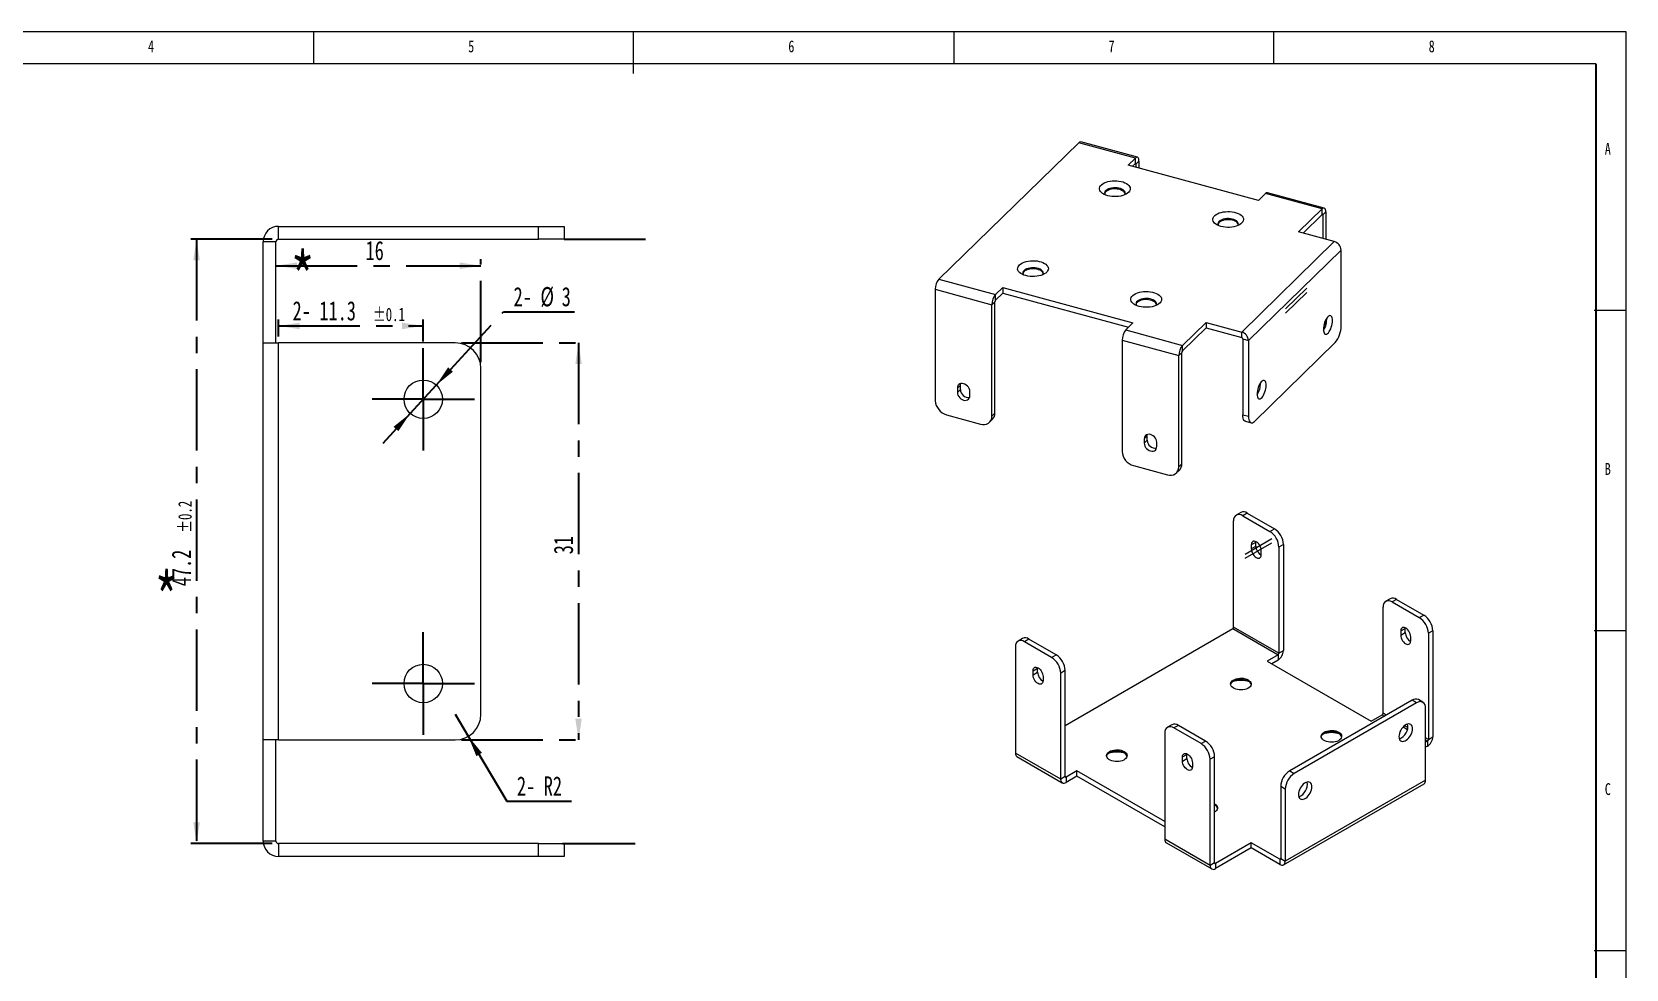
# Paper-space layout '시트2_ENG' of a CAD drawing. Header units: millimetres. Extents: x 4 to 3932, y 5 to 3928.
# Drawn here: x 166 to 415, y 145.6 to 292 of the extents above; entities that cross this region are included whole.
import ezdxf

# ---------------------------------------------------------------- set-up
doc = ezdxf.new("R2010")
doc.units = ezdxf.units.MM
doc.linetypes.add('CENTERX2', pattern=[20.32, 12.7, -2.54, 2.54, -2.54])
doc.layers.add('CENTER_LINE', color=7, linetype='CENTERX2')
doc.layers.add('NOTES', color=7, linetype='Continuous')
doc.styles.add('SLDTEXTSTYLE0', font='TXT', dxfattribs={"width": 0.7})
doc.styles.add('SLDTEXTSTYLE9', font='TXT', dxfattribs={"width": 0.75})
doc.dimstyles.new('SLDDIMSTYLE0', dxfattribs={"dimtxt": 3, "dimasz": 3.302, "dimexe": 0, "dimexo": 0.0625, "dimgap": 0.75, "dimtad": 1, "dimlfac": 0.5, "dimrnd": 1e-09, "dimzin": 12, "dimdsep": 46, "dimtxsty": 'SLDTEXTSTYLE0', "dimsah": 1, "dimcen": 0.09, "dimadec": 0, "dimazin": 3, "dimtfac": 1, "dimtofl": 0, "dimtmove": 0, "dimatfit": 3, "dimfxl": 1, "dimfrac": 2, "dimtolj": 1, "dimtzin": 12, "dimarcsym": 0})
doc.dimstyles.new('SLDDIMSTYLE1', dxfattribs={"dimtxt": 3, "dimasz": 3.302, "dimexe": 0, "dimexo": 0.0625, "dimgap": 0.75, "dimtad": 1, "dimdec": 1, "dimlfac": 0.5, "dimrnd": 1e-09, "dimzin": 12, "dimdsep": 46, "dimtxsty": 'SLDTEXTSTYLE0', "dimsah": 1, "dimcen": 0.09, "dimadec": 0, "dimazin": 3, "dimtol": 1, "dimtp": 0.1, "dimtm": 0.1, "dimtfac": 1, "dimtdec": 1, "dimtofl": 0, "dimtmove": 0, "dimatfit": 3, "dimfxl": 1, "dimfrac": 2, "dimtolj": 1, "dimarcsym": 0})
doc.dimstyles.new('SLDDIMSTYLE4', dxfattribs={"dimtxt": 3, "dimasz": 3.302, "dimexe": 0, "dimexo": 0.0625, "dimgap": 0.75, "dimtad": 1, "dimlfac": 0.5, "dimrnd": 1e-09, "dimzin": 12, "dimdsep": 46, "dimtxsty": 'SLDTEXTSTYLE0', "dimsah": 1, "dimcen": 0.09, "dimadec": 0, "dimazin": 3, "dimtol": 1, "dimtp": 0.2, "dimtm": 0.2, "dimtfac": 1, "dimtofl": 0, "dimtmove": 0, "dimatfit": 3, "dimfxl": 1, "dimfrac": 2, "dimtolj": 1, "dimarcsym": 0})
doc.dimstyles.new('SLDDIMSTYLE5', dxfattribs={"dimtxt": 3, "dimasz": 3.302, "dimexe": 0, "dimexo": 0.0625, "dimgap": 0.75, "dimtad": 0, "dimtih": 1, "dimtoh": 1, "dimlfac": 0.5, "dimrnd": 1e-09, "dimzin": 12, "dimdsep": 46, "dimtxsty": 'SLDTEXTSTYLE0', "dimsah": 1, "dimcen": 0, "dimadec": 0, "dimazin": 3, "dimtfac": 1, "dimtmove": 0, "dimatfit": 3, "dimfxl": 1, "dimfrac": 2, "dimtolj": 1, "dimtzin": 12, "dimarcsym": 0})
doc.dimstyles.new('SLDDIMSTYLE6', dxfattribs={"dimtxt": 3, "dimasz": 3.302, "dimexe": 0, "dimexo": 0.0625, "dimgap": 0.75, "dimtad": 0, "dimtih": 1, "dimtoh": 1, "dimlfac": 0.5, "dimrnd": 1e-09, "dimzin": 12, "dimdsep": 46, "dimtxsty": 'SLDTEXTSTYLE0', "dimsah": 1, "dimcen": 0, "dimadec": 0, "dimazin": 3, "dimtfac": 1, "dimtofl": 0, "dimtmove": 0, "dimatfit": 3, "dimfxl": 1, "dimfrac": 2, "dimtolj": 1, "dimtzin": 12, "dimarcsym": 0})
doc.dimstyles.new('SLDDIMSTYLE8', dxfattribs={"dimtxt": 0.18, "dimasz": 3.302, "dimexe": 0, "dimexo": 0.0625, "dimgap": 0, "dimtad": 0, "dimtih": 1, "dimtoh": 1, "dimdec": 0, "dimrnd": 1e-09, "dimzin": 0, "dimdsep": 46, "dimtxsty": 'Standard', "dimblk1": 'NONE', "dimblk2": 'NONE', "dimsah": 1, "dimcen": 0.09, "dimadec": 0, "dimazin": 0, "dimtfac": 3.302, "dimtdec": 0, "dimtofl": 0, "dimtmove": 0, "dimatfit": 3, "dimldrblk": 'NONE', "dimfxl": 1, "dimfrac": 2, "dimtolj": 1, "dimtzin": 0, "dimarcsym": 0})

# ---------------------------------------------------------------- blocks, each defined once
blk = doc.blocks.new('_D_24')
at = {"layer": 'CENTER_LINE'}
for p, q in [((203.55, 259.63), (190.75, 259.63)), ((191.75, 259.63), (191.75, 165.23)), ((203.55, 165.23), (190.75, 165.23))]:
    blk.add_line(p, q, dxfattribs=at)
for points in [[(191.75, 259.63), (191.24, 256.33), (192.26, 256.33)], [(191.75, 165.23), (192.26, 168.53), (191.24, 168.53)]]:
    blk.add_solid(points, dxfattribs=at)
at = {"layer": 'CENTER_LINE', "attachment_point": 1, "rotation": 90, "style": 'SLDTEXTSTYLE0'}
for s, insert, char_height in [('±0.2', (188.89, 213.77), 2.1), ('47.2', (187.88, 205.42), 3)]:
    blk.add_mtext(s, dxfattribs=dict(at, insert=insert, char_height=char_height))
blk = doc.blocks.new('_D_25')
at = {"layer": 'CENTER_LINE'}
for p, q in [((236.15, 240.43), (236.15, 256.48)), ((204.15, 255.48), (236.15, 255.48))]:
    blk.add_line(p, q, dxfattribs=at)
for points in [[(204.15, 255.48), (207.45, 254.97), (207.45, 255.99)], [(236.15, 255.48), (232.85, 255.99), (232.85, 254.97)]]:
    blk.add_solid(points, dxfattribs=at)
at = {"layer": 'CENTER_LINE', "insert": (218.14, 259.35), "char_height": 3, "attachment_point": 1, "style": 'SLDTEXTSTYLE0'}
blk.add_mtext('16', dxfattribs=at)
blk = doc.blocks.new('_D_26')
at = {"layer": 'CENTER_LINE'}
for p, q in [((204.55, 244.43), (204.55, 247.08)), ((227.15, 243.63), (227.15, 247.08)), ((204.55, 246.08), (227.15, 246.08))]:
    blk.add_line(p, q, dxfattribs=at)
for points in [[(204.55, 246.08), (207.85, 245.57), (207.85, 246.58)], [(227.15, 246.08), (223.85, 246.58), (223.85, 245.57)]]:
    blk.add_solid(points, dxfattribs=at)
at = {"layer": 'CENTER_LINE', "attachment_point": 1, "style": 'SLDTEXTSTYLE0'}
for s, insert, char_height in [('2-', (206.74, 249.94), 3), ('11.3', (210.93, 249.94), 3), ('±0.1', (219.29, 248.93), 2.1)]:
    blk.add_mtext(s, dxfattribs=dict(at, insert=insert, char_height=char_height))
blk = doc.blocks.new('_D_27')
at = {"layer": 'CENTER_LINE'}
for p, q in [((233.15, 243.43), (252.41, 243.43)), ((251.41, 243.43), (251.41, 181.43)), ((233.15, 181.43), (252.41, 181.43))]:
    blk.add_line(p, q, dxfattribs=at)
for points in [[(251.41, 243.43), (250.9, 240.13), (251.91, 240.13)], [(251.41, 181.43), (251.91, 184.73), (250.9, 184.73)]]:
    blk.add_solid(points, dxfattribs=at)
at = {"layer": 'CENTER_LINE', "insert": (247.54, 210.42), "char_height": 3, "attachment_point": 1, "rotation": 90, "style": 'SLDTEXTSTYLE0'}
blk.add_mtext('31', dxfattribs=at)
blk = doc.blocks.new('_D_28')
at = {"layer": 'CENTER_LINE'}
for p, q in [((229.18, 236.84), (239.67, 248.28)), ((239.67, 248.28), (250.78, 248.28)), ((225.12, 232.42), (229.18, 236.84)), ((225.12, 232.42), (220.83, 227.74))]:
    blk.add_line(p, q, dxfattribs=at)
for points in [[(229.18, 236.84), (231.78, 238.93), (231.04, 239.62)], [(225.12, 232.42), (222.52, 230.33), (223.26, 229.64)]]:
    blk.add_solid(points, dxfattribs=at)
at = {"layer": 'CENTER_LINE', "char_height": 3, "attachment_point": 1, "style": 'SLDTEXTSTYLE0'}
for s, insert in [('2-', (241.26, 252.15)), ('%%c', (245.45, 252.15)), ('3', (248.77, 252.15))]:
    blk.add_mtext(s, dxfattribs=dict(at, insert=insert))
blk = doc.blocks.new('_D_29')
at = {"layer": 'CENTER_LINE'}
for p, q in [((232.15, 185.43), (234.19, 181.99)), ((234.19, 181.99), (240.19, 171.87)), ((240.19, 171.87), (250.31, 171.87))]:
    blk.add_line(p, q, dxfattribs=at)
blk.add_solid([(234.19, 181.99), (235.44, 178.89), (236.31, 179.41)], dxfattribs=at)
at = {"layer": 'CENTER_LINE', "char_height": 3, "attachment_point": 1, "style": 'SLDTEXTSTYLE0'}
for s, insert in [('2-', (241.78, 175.73)), ('R2', (245.97, 175.73))]:
    blk.add_mtext(s, dxfattribs=dict(at, insert=insert))
blk = doc.blocks.new('_None')
blk = doc.blocks.new('SW_CENTERMARKSYMBOL_12')
at = {"layer": 'CENTER_LINE', "color": 0}
for p, q in [((0, 5), (0, 8)), ((0, 0), (0, 5)), ((-5, 0), (-8, 0)), ((0, 0), (-5, 0)), ((0, 0), (0, -5)), ((0, 0), (5, 0)), ((5, 0), (8, 0)), ((0, -5), (0, -8))]:
    blk.add_line(p, q, dxfattribs=at)
blk = doc.blocks.new('SW_CENTERMARKSYMBOL_13')
at = {"layer": 'CENTER_LINE', "color": 0}
for p, q in [((0, 5), (0, 8)), ((0, 0), (0, 5)), ((-5, 0), (-8, 0)), ((0, 0), (-5, 0)), ((0, 0), (0, -5)), ((0, 0), (5, 0)), ((5, 0), (8, 0)), ((0, -5), (0, -8))]:
    blk.add_line(p, q, dxfattribs=at)

psp = doc.layouts.new('시트2_ENG')

# ---------------------------------------------------------------- linework, layer by layer
at = {"color": 7, "linetype": 'Continuous', "lineweight": 18}
for p, q in [((415, 292), (5, 292)), ((210, 292), (210, 287)), ((260, 285.5), (260, 292)), ((310, 292), (310, 287)), ((360, 287), (360, 292)), ((415, 5), (415, 292)), ((410.25049, 287), (10, 287)), ((329.51651, 274.69245), (307.67517, 253.37463)), ((338.36069, 272.28879), (329.51651, 274.69245)), ((338.67541, 272.41818), (329.83123, 274.82184)), ((337.24063, 271.19557), (338.36069, 272.28879)), ((337.92756, 271.00887), (338.36069, 271.43162)), ((338.31665, 271.38863), (338.45403, 271.35129)), ((338.36069, 271.43162), (338.36069, 272.28879)), ((338.45403, 271.35129), (338.92073, 271.8068)), ((338.92073, 271.8068), (338.92073, 270.73895)), ((357.58224, 265.66715), (337.24063, 271.19557)), ((338.45403, 271.35129), (338.45403, 270.86579)), ((358.70231, 266.76037), (357.58224, 265.66715)), ((367.54649, 264.35671), (358.70231, 266.76037)), ((367.86121, 264.48611), (359.01703, 266.88977)), ((363.8596, 260.75819), (367.54649, 264.35671)), ((367.54649, 263.49955), (367.54649, 264.35671)), ((204.54968, 259.63121), (204.54968, 261.63121)), ((204.54968, 261.63121), (245.14968, 261.63121)), ((245.14968, 259.63121), (245.14968, 261.63121)), ((245.14968, 261.63121), (249.14968, 261.63121)), ((249.14968, 261.63121), (249.14968, 259.63121)), ((364.54654, 260.5715), (367.54649, 263.49955)), ((367.50244, 263.45655), (367.63983, 263.41921)), ((367.63983, 263.41921), (368.10653, 263.87472)), ((367.63983, 263.41921), (367.63983, 259.73081)), ((368.10653, 263.87472), (368.10653, 259.60397)), ((204.14968, 259.23121), (202.14968, 259.23121)), ((202.14968, 243.43121), (202.14968, 259.23121)), ((204.14968, 243.43121), (204.14968, 259.23121)), ((204.54968, 259.63121), (245.14968, 259.63121)), ((249.14968, 259.63121), (245.14968, 259.63121)), ((354.96388, 245.12311), (369.43143, 259.24389)), ((369.43143, 259.24389), (363.8596, 260.75819)), ((356.02518, 243.80607), (370.49274, 257.92685)), ((370.49274, 246.09794), (370.49274, 257.92685)), ((307.11513, 251.79941), (315.95932, 249.39576)), ((307.11513, 251.79941), (307.11513, 234.39892)), ((307.67517, 253.37463), (316.51935, 250.97097)), ((316.51935, 250.97097), (317.63942, 252.06419)), ((317.63942, 252.06419), (337.98104, 246.53577)), ((317.63942, 252.06419), (317.63942, 251.20702)), ((316.42601, 249.85126), (315.95932, 249.39576)), ((315.95932, 231.99526), (315.95932, 249.39576)), ((316.42601, 232.45077), (316.42601, 249.85126)), ((316.51935, 250.1138), (317.63942, 251.20702)), ((316.51935, 250.1138), (316.51935, 250.97097)), ((317.63942, 251.20702), (337.2941, 245.8653)), ((337.98104, 246.53577), (336.86097, 245.44255)), ((345.70515, 243.03889), (349.39204, 246.63741)), ((349.39204, 246.63741), (354.96388, 245.12311)), ((349.39204, 246.63741), (349.39204, 245.78025)), ((368.10653, 247.04306), (368.10653, 246.47423)), ((415, 248.5), (410, 248.5)), ((336.86097, 245.44255), (345.70515, 243.03889)), ((345.70515, 242.18173), (349.39204, 245.78025)), ((349.39204, 245.78025), (354.96388, 244.26594)), ((354.96388, 244.26594), (354.96388, 245.12311)), ((355.14076, 244.04643), (356.02518, 243.80607)), ((355.14076, 244.04643), (355.14076, 232.21753)), ((367.80975, 246.18456), (368.10653, 246.47423)), ((202.14968, 243.43121), (204.54968, 243.43121)), ((202.14968, 181.43121), (202.14968, 243.43121)), ((204.54968, 181.43121), (204.54968, 243.43121)), ((232.14968, 243.43121), (204.54968, 243.43121)), ((336.30093, 243.86734), (345.14511, 241.46368)), ((336.30093, 243.86734), (336.30093, 226.46684)), ((345.61181, 241.91919), (345.14511, 241.46368)), ((345.61181, 224.51869), (345.61181, 241.91919)), ((345.70515, 242.18173), (345.70515, 243.03889)), ((356.02518, 243.80607), (356.02518, 231.97716)), ((356.95857, 231.17384), (369.55934, 243.47259)), ((236.14968, 185.43121), (236.14968, 239.43121)), ((345.14511, 224.06318), (345.14511, 241.46368)), ((311.03106, 236.83137), (310.56437, 236.37586)), ((311.03106, 236.14564), (311.03106, 236.83137)), ((310.56437, 236.37586), (310.56437, 235.69013)), ((311.03106, 236.14564), (310.56437, 235.69013)), ((312.51009, 235.16132), (312.51009, 235.84705)), ((308.88397, 232.20385), (314.19048, 230.76166)), ((315.95932, 231.99526), (316.42601, 232.45077)), ((355.14076, 232.21753), (356.02518, 231.97716)), ((315.58744, 231.04473), (316.05413, 231.50024)), ((355.54962, 231.19855), (356.43404, 230.95819)), ((340.21686, 228.89929), (339.75016, 228.44379)), ((339.75016, 228.44379), (339.75016, 227.75805)), ((340.21686, 228.21356), (339.75016, 227.75805)), ((340.21686, 228.21356), (340.21686, 228.89929)), ((341.69588, 227.22925), (341.69588, 227.91498)), ((338.06977, 224.27178), (343.37628, 222.82958)), ((345.14511, 224.06318), (345.61181, 224.51869)), ((344.77323, 223.11265), (345.23993, 223.56816)), ((354.82886, 216.94724), (354.12176, 216.53903)), ((355.82878, 216.84822), (355.12167, 216.44002)), ((355.82878, 216.84822), (360.07142, 214.399)), ((353.70746, 199.04756), (353.70746, 215.62334)), ((355.12167, 216.44002), (359.36432, 213.99079)), ((359.36432, 213.99079), (360.07142, 214.399)), ((356.46518, 211.90834), (357.17228, 212.31654)), ((356.46518, 211.90834), (356.46518, 211.25511)), ((356.46518, 211.25511), (357.17228, 211.66331)), ((357.17228, 212.31654), (357.17525, 212.39321)), ((357.17228, 211.66331), (357.17228, 212.31654)), ((361.48564, 211.94951), (360.77853, 211.5413)), ((361.48564, 211.94951), (361.48564, 195.37373)), ((358.02081, 210.35706), (358.02081, 211.01029)), ((360.77853, 211.5413), (360.77853, 194.96552)), ((377.04198, 185.57683), (377.04198, 202.15261)), ((378.16339, 203.4765), (377.45628, 203.0683)), ((379.16331, 203.37749), (378.4562, 202.96928)), ((378.4562, 202.96928), (382.69884, 200.52006)), ((379.16331, 203.37749), (383.40595, 200.92826)), ((382.69884, 200.52006), (383.40595, 200.92826)), ((320.74632, 197.2718), (320.03921, 196.8636)), ((321.74623, 197.17278), (321.03913, 196.76458)), ((325.28177, 194.31536), (321.03913, 196.76458)), ((325.98888, 194.72356), (321.74623, 197.17278)), ((327.40309, 183.69907), (353.56604, 198.80262)), ((353.56604, 198.80262), (360.63711, 194.72057)), ((360.77853, 194.96552), (353.70746, 199.04756)), ((379.7997, 198.43761), (380.50681, 198.84581)), ((379.7997, 198.43761), (379.7997, 197.78437)), ((379.7997, 197.78437), (380.50681, 198.19258)), ((380.50681, 198.84581), (380.50977, 198.92247)), ((380.50681, 198.19258), (380.50681, 198.84581)), ((381.35534, 196.88633), (381.35534, 197.53956)), ((384.82016, 198.47877), (384.11305, 198.07057)), ((384.11305, 198.07057), (384.11305, 181.49479)), ((384.82016, 198.47877), (384.82016, 181.90299)), ((410, 198.5), (415, 198.5)), ((319.62491, 195.94791), (319.62491, 179.37213)), ((325.28177, 194.31536), (325.98888, 194.72356)), ((360.63711, 194.72057), (358.94005, 193.74088)), ((360.63711, 194.72057), (360.63711, 193.90403)), ((360.77853, 194.96552), (361.48564, 195.37373)), ((322.38263, 192.23291), (323.08974, 192.64111)), ((322.38263, 191.57967), (322.38263, 192.23291)), ((322.38263, 191.57967), (323.08974, 191.98788)), ((323.08974, 192.64111), (323.0927, 192.71777)), ((323.08974, 191.98788), (323.08974, 192.64111)), ((327.40309, 192.27407), (326.69598, 191.86587)), ((326.69598, 175.29009), (326.69598, 191.86587)), ((327.40309, 175.69829), (327.40309, 192.27407)), ((358.94005, 193.74088), (375.20351, 184.35219)), ((360.63711, 193.90403), (359.64727, 193.33261)), ((323.93827, 191.33486), (323.93827, 190.68162)), ((381.56747, 187.61995), (362.47558, 176.59844)), ((382.27457, 187.21174), (363.18269, 176.19023)), ((382.27457, 187.21174), (381.56747, 187.61995)), ((383.27449, 187.31076), (382.56739, 187.71896)), ((375.20351, 184.35219), (376.90056, 185.33188)), ((376.90056, 185.33188), (377.25228, 185.12884)), ((377.53514, 185.29214), (377.04198, 185.57683)), ((383.68879, 175.12681), (383.68879, 186.39507)), ((342.95944, 182.47717), (342.95944, 165.90139)), ((344.08084, 183.80107), (343.37373, 183.39286)), ((345.08076, 183.70205), (344.37365, 183.29385)), ((348.61629, 180.84462), (344.37365, 183.29385)), ((349.3234, 181.25283), (345.08076, 183.70205)), ((380.1647, 183.44754), (380.8475, 183.05336)), ((380.91294, 183.34217), (380.38208, 183.64863)), ((384.11305, 181.49479), (384.82016, 181.90299)), ((204.54968, 181.43121), (202.14968, 181.43121)), ((202.14968, 165.63121), (202.14968, 181.43121)), ((204.14968, 165.63121), (204.14968, 181.43121)), ((204.54968, 181.43121), (232.14968, 181.43121)), ((326.69598, 175.29009), (319.62491, 179.37213)), ((348.61629, 180.84462), (349.3234, 181.25283)), ((384.11305, 181.49479), (383.68879, 181.73971)), ((383.68879, 181.41312), (383.97163, 181.24984)), ((383.97163, 181.24984), (383.68879, 181.08656)), ((383.97163, 180.4333), (383.68879, 180.27002)), ((383.97163, 181.24984), (383.97163, 180.4333)), ((319.87349, 178.82271), (326.94456, 174.74067)), ((345.71715, 178.76217), (346.42426, 179.17038)), ((345.71715, 178.10894), (345.71715, 178.76217)), ((345.71715, 178.10894), (346.42426, 178.51714)), ((346.42426, 179.17038), (346.42723, 179.24704)), ((346.42426, 178.51714), (346.42426, 179.17038)), ((347.27279, 177.86412), (347.27279, 177.21089)), ((350.73761, 178.80334), (350.03051, 178.39513)), ((350.03051, 161.81935), (350.03051, 178.39513)), ((350.73761, 162.22756), (350.73761, 178.80334)), ((327.40309, 175.69829), (326.69598, 175.29009)), ((327.54451, 175.61662), (327.40309, 175.69827)), ((329.24157, 176.59631), (327.54451, 175.61662)), ((329.24157, 175.77977), (327.54451, 174.80008)), ((327.54451, 175.61662), (327.54451, 174.80008)), ((342.95944, 168.67716), (329.24157, 176.59631)), ((329.24157, 175.77977), (329.24157, 176.59631)), ((342.95944, 167.86062), (329.24157, 175.77977)), ((361.5199, 161.92307), (383.44021, 174.57739)), ((383.68879, 175.12681), (361.76848, 162.47248)), ((362.47558, 176.59844), (363.18269, 176.19023)), ((361.76848, 173.74074), (361.06137, 174.14895)), ((361.06137, 174.14895), (361.06137, 162.88068)), ((361.76848, 173.74074), (361.76848, 162.47248)), ((204.14968, 165.63121), (202.14968, 165.63121)), ((204.54968, 165.23121), (204.54968, 163.23121)), ((245.14968, 165.23121), (204.54968, 165.23121)), ((245.14968, 163.23121), (245.14968, 165.23121)), ((245.14968, 165.23121), (249.14968, 165.23121)), ((249.14968, 165.23121), (249.14968, 163.23121)), ((350.03051, 161.81935), (342.95944, 165.90139)), ((343.20801, 165.35198), (350.27908, 161.26994)), ((356.46518, 165.3707), (350.87903, 162.14589)), ((356.46518, 164.55416), (350.87903, 161.32935)), ((360.91995, 162.79902), (356.46518, 165.3707)), ((356.46518, 164.55416), (356.46518, 165.3707)), ((360.91995, 161.98248), (356.46518, 164.55416)), ((245.14968, 163.23121), (204.54968, 163.23121)), ((249.14968, 163.23121), (245.14968, 163.23121)), ((350.73761, 162.22756), (350.03051, 161.81935)), ((350.87903, 162.14589), (350.73761, 162.22753)), ((350.87903, 162.14589), (350.87903, 161.32935)), ((361.06137, 162.88066), (360.91995, 162.79902)), ((360.91995, 162.79902), (360.91995, 161.98248)), ((361.06137, 162.88068), (361.76848, 162.47248)), ((415, 148.5), (410, 148.5))]:
    psp.add_line(p, q, dxfattribs=at)
at = {"color": 7, "linetype": 'Continuous', "lineweight": 18, "flags": 128}
for points in [[(338.92073, 271.8068), (338.90997, 271.99697), (338.8781, 272.15882), (338.82635, 272.28614), (338.7567, 272.37403), (338.67183, 272.41912), (338.57501, 272.41967), (338.46995, 272.37566), (338.36069, 272.28879)], [(338.45403, 271.35129), (338.45224, 271.38298), (338.44693, 271.40996), (338.4383, 271.43118), (338.4267, 271.44583), (338.41255, 271.45334), (338.39641, 271.45343), (338.3789, 271.4461), (338.36069, 271.43162)], [(334.04031, 266.41658), (333.74319, 266.51222), (333.47628, 266.62913), (333.24526, 266.76481), (333.05506, 266.91636), (332.90973, 267.08056), (332.81237, 267.25391), (332.76505, 267.43272), (332.76878, 267.61317), (332.82349, 267.79141), (332.928, 267.96365), (333.0801, 268.12622), (333.27653, 268.27565), (333.51311, 268.40876), (333.7848, 268.52271), (334.08581, 268.61507), (334.40972, 268.68388), (334.74963, 268.72766), (335.09829, 268.74548), (335.44828, 268.73697), (335.79213, 268.7023), (336.12252, 268.64222), (336.4324, 268.558), (336.71517, 268.45144), (336.9648, 268.32481), (337.17597, 268.18081), (337.34419, 268.02251), (337.46586, 267.85328), (337.53839, 267.67673), (337.56024, 267.49663), (337.53094, 267.3168), (337.45112, 267.14109), (337.32247, 266.97324), (337.14774, 266.81682), (336.93066, 266.67517), (336.67584, 266.55131), (336.38873, 266.44788), (336.07543, 266.36708), (335.74263, 266.31064), (335.39743, 266.27975), (335.04717, 266.27509), (334.69932, 266.29673), (334.3613, 266.34424), (334.04031, 266.41658)], [(336.66792, 266.548), (336.70613, 266.6113), (336.75505, 266.75687), (336.75272, 266.90461), (336.69921, 267.04975), (336.59624, 267.18764), (336.44712, 267.31384), (336.25664, 267.4243), (336.03093, 267.51547), (335.77724, 267.58442), (335.50372, 267.62893), (335.21917, 267.64757), (334.93272, 267.63975), (334.6536, 267.6057), (334.39076, 267.54653), (334.15266, 267.46415), (333.94695, 267.36119), (333.78023, 267.24096), (333.65788, 267.10734), (333.58382, 266.96461), (333.56043, 266.81737), (333.58846, 266.67034), (333.65283, 266.548)], [(336.7517, 266.73835), (336.69921, 266.87831), (336.59624, 267.0162), (336.44712, 267.14241), (336.25664, 267.25287), (336.03093, 267.34404), (335.77724, 267.41299), (335.50372, 267.4575), (335.21917, 267.47614), (334.93272, 267.46831), (334.6536, 267.43427), (334.39076, 267.3751), (334.15266, 267.29271), (333.94695, 267.18975), (333.78023, 267.06953), (333.65788, 266.93591), (333.58382, 266.79318), (333.56906, 266.73835)], [(351.72867, 261.60926), (351.43155, 261.70491), (351.16464, 261.82181), (350.93362, 261.95749), (350.74342, 262.10904), (350.59809, 262.27324), (350.50073, 262.4466), (350.45341, 262.6254), (350.45714, 262.80585), (350.51185, 262.98409), (350.61637, 263.15633), (350.76846, 263.3189), (350.96489, 263.46834), (351.20147, 263.60144), (351.47316, 263.71539), (351.77417, 263.80775), (352.09808, 263.87656), (352.43799, 263.92034), (352.78665, 263.93816), (353.13664, 263.92965), (353.48049, 263.89498), (353.81088, 263.8349), (354.12076, 263.75068), (354.40353, 263.64412), (354.65316, 263.51749), (354.86433, 263.37349), (355.03255, 263.21519), (355.15422, 263.04596), (355.22675, 262.86942), (355.2486, 262.68931), (355.2193, 262.50948), (355.13948, 262.33377), (355.01083, 262.16592), (354.83611, 262.0095), (354.61902, 261.86785), (354.3642, 261.74399), (354.07709, 261.64056), (353.76379, 261.55976), (353.431, 261.50332), (353.08579, 261.47244), (352.73553, 261.46777), (352.38768, 261.48942), (352.04966, 261.53692), (351.72867, 261.60926)], [(368.10653, 263.87472), (368.09577, 264.06489), (368.0639, 264.22674), (368.01214, 264.35406), (367.9425, 264.44196), (367.85763, 264.48704), (367.76081, 264.4876), (367.65575, 264.44359), (367.54649, 264.35671)], [(354.35628, 261.74069), (354.39449, 261.80398), (354.44341, 261.94956), (354.44108, 262.09729), (354.38757, 262.24243), (354.2846, 262.38032), (354.13548, 262.50652), (353.945, 262.61699), (353.71929, 262.70816), (353.4656, 262.7771), (353.19208, 262.82161), (352.90753, 262.84025), (352.62109, 262.83243), (352.34196, 262.79838), (352.07912, 262.73922), (351.84102, 262.65683), (351.63531, 262.55387), (351.4686, 262.43365), (351.34624, 262.30002), (351.27218, 262.1573), (351.24879, 262.01005), (351.27683, 261.86302), (351.34119, 261.74069)], [(354.44006, 261.93103), (354.38757, 262.071), (354.2846, 262.20889), (354.13548, 262.33509), (353.945, 262.44555), (353.71929, 262.53672), (353.4656, 262.60567), (353.19208, 262.65018), (352.90753, 262.66882), (352.62109, 262.66099), (352.34196, 262.62695), (352.07912, 262.56778), (351.84102, 262.4854), (351.63531, 262.38244), (351.4686, 262.26221), (351.34624, 262.12859), (351.27218, 261.98586), (351.25742, 261.93103)], [(367.63983, 263.41921), (367.63804, 263.45091), (367.63273, 263.47788), (367.6241, 263.4991), (367.61249, 263.51375), (367.59835, 263.52127), (367.58221, 263.52136), (367.5647, 263.51403), (367.54649, 263.49955)], [(321.25285, 253.93563), (320.95574, 254.03128), (320.68882, 254.14818), (320.45781, 254.28386), (320.2676, 254.43541), (320.12227, 254.59962), (320.02491, 254.77297), (319.97759, 254.95177), (319.98133, 255.13222), (320.03604, 255.31046), (320.14055, 255.48271), (320.29264, 255.64528), (320.48907, 255.79471), (320.72565, 255.92782), (320.99735, 256.04176), (321.29835, 256.13413), (321.62226, 256.20293), (321.96217, 256.24671), (322.31084, 256.26453), (322.66083, 256.25602), (323.00468, 256.22135), (323.33506, 256.16127), (323.64494, 256.07705), (323.92771, 255.97049), (324.17734, 255.84386), (324.38852, 255.69986), (324.55673, 255.54156), (324.6784, 255.37234), (324.75094, 255.19579), (324.77279, 255.01568), (324.74349, 254.83585), (324.66366, 254.66014), (324.53502, 254.49229), (324.36029, 254.33587), (324.1432, 254.19422), (323.88839, 254.07036), (323.60127, 253.96693), (323.28798, 253.88614), (322.95518, 253.82969), (322.60997, 253.79881), (322.25971, 253.79414), (321.91186, 253.81579), (321.57384, 253.86329), (321.25285, 253.93563)], [(323.88047, 254.06706), (323.91867, 254.13035), (323.96759, 254.27593), (323.96526, 254.42366), (323.91175, 254.5688), (323.80878, 254.70669), (323.65966, 254.8329), (323.46919, 254.94336), (323.24348, 255.03453), (322.98978, 255.10348), (322.71627, 255.14799), (322.43171, 255.16663), (322.14527, 255.1588), (321.86614, 255.12475), (321.60331, 255.06559), (321.3652, 254.9832), (321.15949, 254.88024), (320.99278, 254.76002), (320.87043, 254.6264), (320.79637, 254.48367), (320.77298, 254.33642), (320.80101, 254.18939), (320.86538, 254.06706)], [(323.96424, 254.2574), (323.91175, 254.39737), (323.80878, 254.53526), (323.65966, 254.66146), (323.46919, 254.77192), (323.24348, 254.86309), (322.98978, 254.93204), (322.71627, 254.97655), (322.43171, 254.99519), (322.14527, 254.98736), (321.86614, 254.95332), (321.60331, 254.89415), (321.3652, 254.81177), (321.15949, 254.70881), (320.99278, 254.58858), (320.87043, 254.45496), (320.79637, 254.31223), (320.7816, 254.2574)], [(338.94122, 249.12832), (338.6441, 249.22396), (338.37719, 249.34087), (338.14617, 249.47654), (337.95597, 249.6281), (337.81064, 249.7923), (337.71327, 249.96565), (337.66596, 250.14445), (337.66969, 250.3249), (337.7244, 250.50315), (337.82891, 250.67539), (337.98101, 250.83796), (338.17744, 250.98739), (338.41402, 251.1205), (338.68571, 251.23445), (338.98672, 251.32681), (339.31063, 251.39561), (339.65054, 251.43939), (339.9992, 251.45722), (340.34919, 251.4487), (340.69304, 251.41404), (341.02343, 251.35395), (341.33331, 251.26973), (341.61608, 251.16317), (341.86571, 251.03655), (342.07688, 250.89255), (342.2451, 250.73425), (342.36677, 250.56502), (342.4393, 250.38847), (342.46115, 250.20836), (342.43185, 250.02854), (342.35203, 249.85282), (342.22338, 249.68497), (342.04865, 249.52855), (341.83157, 249.38691), (341.57675, 249.26305), (341.28964, 249.15962), (340.97634, 249.07882), (340.64354, 249.02237), (340.29833, 248.99149), (339.94807, 248.98682), (339.60023, 249.00847), (339.26221, 249.05597), (338.94122, 249.12832)], [(341.56883, 249.25974), (341.60703, 249.32304), (341.65596, 249.46861), (341.65363, 249.61634), (341.60012, 249.76148), (341.49715, 249.89937), (341.34803, 250.02558), (341.15755, 250.13604), (340.93184, 250.22721), (340.67815, 250.29616), (340.40463, 250.34067), (340.12007, 250.35931), (339.83363, 250.35148), (339.55451, 250.31744), (339.29167, 250.25827), (339.05357, 250.17588), (338.84785, 250.07292), (338.68114, 249.9527), (338.55879, 249.81908), (338.48473, 249.67635), (338.46134, 249.52911), (338.48937, 249.38208), (338.55374, 249.25974)], [(341.65261, 249.45009), (341.60012, 249.59005), (341.49715, 249.72794), (341.34803, 249.85414), (341.15755, 249.96461), (340.93184, 250.05578), (340.67815, 250.12472), (340.40463, 250.16923), (340.12007, 250.18787), (339.83363, 250.18005), (339.55451, 250.146), (339.29167, 250.08684), (339.05357, 250.00445), (338.84785, 249.90149), (338.68114, 249.78127), (338.55879, 249.64764), (338.48473, 249.50492), (338.46996, 249.45009)], [(369.13932, 246.91988), (369.1274, 247.1445), (369.09205, 247.33821), (369.03446, 247.4944), (368.95661, 247.60776), (368.86115, 247.67443), (368.75131, 247.69213), (368.63085, 247.66027), (368.50387, 247.57993), (368.37468, 247.45384), (368.2477, 247.2863), (368.12724, 247.08302), (368.01741, 246.85091), (367.92194, 246.59788), (367.84409, 246.33256), (367.7865, 246.06396), (367.75115, 245.80124), (367.73923, 245.55335), (367.75115, 245.32873), (367.7865, 245.13503), (367.84409, 244.97883), (367.92194, 244.86547), (368.01741, 244.79881), (368.12724, 244.7811), (368.2477, 244.81297), (368.37468, 244.89331), (368.50387, 245.0194), (368.63085, 245.18693), (368.75131, 245.39022), (368.86115, 245.62232), (368.95661, 245.87535), (369.03446, 246.14068), (369.09205, 246.40928), (369.1274, 246.67199), (369.13932, 246.91988)], [(367.98689, 245.88696), (367.86955, 245.68147), (367.73465, 245.5237)], [(368.10653, 246.47423), (368.07965, 246.18384), (368.0311, 245.99944)], [(312.51009, 235.84705), (312.48569, 236.0635), (312.41374, 236.28234), (312.29784, 236.49262), (312.14379, 236.68378), (311.95933, 236.84625), (311.75371, 236.97187), (311.53723, 237.05434), (311.32074, 237.08954), (311.11512, 237.07569), (310.93066, 237.01349), (310.77661, 236.90605), (310.66071, 236.75878), (310.58876, 236.57904), (310.56437, 236.37586)], [(311.03106, 236.83137), (311.05545, 237.03455), (311.06342, 237.06373)], [(358.77868, 236.80758), (358.76676, 237.0322), (358.73141, 237.22591), (358.67383, 237.3821), (358.59598, 237.49546), (358.50051, 237.56213), (358.39067, 237.57983), (358.27021, 237.54797), (358.14323, 237.46763), (358.01405, 237.34154), (357.88706, 237.174), (357.7666, 236.97072), (357.65677, 236.73861), (357.5613, 236.48558), (357.48345, 236.22026), (357.42587, 235.95166), (357.39051, 235.68894), (357.37859, 235.44105), (357.39051, 235.21643), (357.42587, 235.02273), (357.48345, 234.86653), (357.5613, 234.75318), (357.65677, 234.68651), (357.7666, 234.6688), (357.88706, 234.70067), (358.01405, 234.78101), (358.14323, 234.9071), (358.27021, 235.07463), (358.39067, 235.27792), (358.50051, 235.51002), (358.59598, 235.76305), (358.67383, 236.02838), (358.73141, 236.29698), (358.76676, 236.55969), (358.77868, 236.80758)], [(310.56437, 235.69013), (310.58876, 235.47369), (310.66071, 235.25484), (310.77661, 235.04456), (310.93066, 234.8534), (311.11512, 234.69093), (311.32074, 234.56531), (311.53723, 234.48284), (311.75371, 234.44764), (311.95933, 234.46149), (312.14379, 234.52369), (312.29784, 234.63113), (312.41374, 234.7784), (312.48569, 234.95814), (312.51009, 235.16132)], [(355.54962, 231.19855), (355.47418, 231.2297), (355.35913, 231.32871), (355.26581, 231.48241), (355.19705, 231.68613), (355.15494, 231.93368), (355.14076, 232.21753)], [(356.02518, 231.97716), (356.03936, 231.69331), (356.08147, 231.44576), (356.15023, 231.24205), (356.24355, 231.08834), (356.3586, 230.98933), (356.49187, 230.94801), (356.63933, 230.96564), (356.79649, 231.04169), (356.95857, 231.17384)], [(341.69588, 227.91498), (341.67149, 228.13142), (341.59954, 228.35027), (341.48364, 228.56054), (341.32959, 228.75171), (341.14513, 228.91417), (340.93951, 229.03979), (340.72302, 229.12227), (340.50654, 229.15746), (340.30092, 229.14361), (340.11646, 229.08141), (339.96241, 228.97398), (339.84651, 228.8267), (339.77456, 228.64697), (339.75016, 228.44379)], [(340.21686, 228.89929), (340.24125, 229.10248), (340.24922, 229.13166)], [(339.75016, 227.75805), (339.77456, 227.54161), (339.84651, 227.32277), (339.96241, 227.11249), (340.11646, 226.92132), (340.30092, 226.75886), (340.50654, 226.63324), (340.72302, 226.55077), (340.93951, 226.51557), (341.14513, 226.52942), (341.32959, 226.59162), (341.48364, 226.69905), (341.59954, 226.84633), (341.67149, 227.02606), (341.69588, 227.22925)], [(358.02081, 211.01029), (358.00131, 211.22142), (357.94378, 211.44447), (357.85112, 211.66827), (357.72796, 211.88159), (357.58048, 212.07374), (357.41608, 212.23507), (357.24299, 212.35751), (357.06991, 212.43491), (356.90551, 212.46339), (356.75803, 212.44152), (356.63487, 212.37039), (356.54221, 212.25359), (356.48468, 212.09695), (356.46518, 211.90834)], [(356.46518, 211.25511), (356.48468, 211.04398), (356.54221, 210.82093), (356.63487, 210.59713), (356.75803, 210.38381), (356.90551, 210.19166), (357.06991, 210.03033), (357.24299, 209.90789), (357.41608, 209.83049), (357.58048, 209.80201), (357.72796, 209.82388), (357.85112, 209.89501), (357.94378, 210.01181), (358.00131, 210.16845), (358.02081, 210.35706)], [(381.35534, 197.53956), (381.33583, 197.75068), (381.27831, 197.97374), (381.18564, 198.19754), (381.06248, 198.41086), (380.915, 198.603), (380.7506, 198.76434), (380.57752, 198.88678), (380.40444, 198.96418), (380.24004, 198.99265), (380.09256, 198.97078), (379.9694, 198.89966), (379.87673, 198.78285), (379.8192, 198.62622), (379.7997, 198.43761)], [(379.7997, 197.78437), (379.8192, 197.57325), (379.87673, 197.35019), (379.9694, 197.1264), (380.09256, 196.91307), (380.24004, 196.72093), (380.40444, 196.55959), (380.57752, 196.43715), (380.7506, 196.35976), (380.915, 196.33128), (381.06248, 196.35315), (381.18564, 196.42427), (381.27831, 196.54108), (381.33583, 196.69772), (381.35534, 196.88633)], [(322.38263, 192.23291), (322.40213, 192.42151), (322.45966, 192.57815), (322.55233, 192.69496), (322.67549, 192.76608), (322.82297, 192.78795), (322.98737, 192.75947), (323.16045, 192.68208), (323.33353, 192.55964), (323.49793, 192.3983), (323.64541, 192.20616), (323.76857, 191.99283), (323.86124, 191.76904), (323.91876, 191.54598), (323.93827, 191.33486)], [(323.93827, 190.68162), (323.91876, 190.49301), (323.86124, 190.33638), (323.76857, 190.21957), (323.64541, 190.14845), (323.49793, 190.12658), (323.33353, 190.15506), (323.16045, 190.23245), (322.98737, 190.35489), (322.82297, 190.51623), (322.67549, 190.70837), (322.55233, 190.92169), (322.45966, 191.14549), (322.40213, 191.36855), (322.38263, 191.57967)], [(355.9702, 190.80182), (356.15404, 190.6747), (356.2956, 190.53068), (356.39033, 190.37438), (356.43521, 190.21082), (356.42877, 190.04527), (356.37123, 189.88305), (356.26444, 189.72936), (356.11183, 189.58915), (355.9183, 189.46692), (355.69008, 189.3666), (355.4345, 189.29143), (355.15977, 189.2438), (354.87473, 189.22526), (354.58854, 189.2364), (354.31039, 189.27686), (354.04922, 189.34534), (353.81343, 189.43965), (353.6106, 189.55674), (353.44725, 189.69286), (353.32862, 189.84362), (353.25853, 190.0042), (353.23923, 190.16941), (353.27135, 190.33397), (353.35385, 190.49256), (353.48407, 190.64011), (353.65784, 190.77186), (353.86957, 190.88358), (354.11245, 190.97168), (354.37867, 191.03333), (354.65969, 191.06654), (354.94646, 191.07026), (355.22978, 191.04435), (355.50053, 190.98966), (355.75001, 190.90794), (355.9702, 190.80182)], [(353.2451, 190.06704), (353.27135, 190.17066), (353.35385, 190.32925), (353.48407, 190.4768), (353.65784, 190.60855), (353.86957, 190.72027), (354.11245, 190.80837), (354.37867, 190.87002), (354.65969, 190.90323), (354.94646, 190.90695), (355.22978, 190.88104), (355.50053, 190.82635), (355.75001, 190.74463), (355.9702, 190.63851)], [(370.11234, 182.63773), (370.29617, 182.51062), (370.43773, 182.3666), (370.53247, 182.2103), (370.57734, 182.04674), (370.57091, 181.88119), (370.51337, 181.71896), (370.40658, 181.56528), (370.25397, 181.42506), (370.06044, 181.30284), (369.83222, 181.20252), (369.57664, 181.12735), (369.30191, 181.07972), (369.01687, 181.06118), (368.73067, 181.07232), (368.45252, 181.11278), (368.19135, 181.18126), (367.95557, 181.27557), (367.75274, 181.39266), (367.58938, 181.52877), (367.47075, 181.67954), (367.40067, 181.84012), (367.38137, 182.00533), (367.41349, 182.16988), (367.49598, 182.32848), (367.62621, 182.47603), (367.79998, 182.60777), (368.0117, 182.71949), (368.25458, 182.8076), (368.52081, 182.86924), (368.80182, 182.90246), (369.0886, 182.90618), (369.37191, 182.88027), (369.64266, 182.82558), (369.89214, 182.74386), (370.11234, 182.63773)], [(367.38723, 181.90295), (367.41349, 182.00658), (367.49598, 182.16517), (367.62621, 182.31272), (367.79998, 182.44447), (368.0117, 182.55619), (368.25458, 182.64429), (368.52081, 182.70594), (368.80182, 182.73915), (369.0886, 182.74287), (369.37191, 182.71696), (369.64266, 182.66227), (369.89214, 182.58055), (370.11234, 182.47443)], [(379.51686, 181.94531), (379.53492, 181.73068), (379.58848, 181.54421), (379.67573, 181.39225), (379.79368, 181.27997), (379.93833, 181.2112), (380.10474, 181.18829), (380.28726, 181.212), (380.47965, 181.28154), (380.67538, 181.39453), (380.86778, 181.54713), (381.0503, 181.73414), (381.21671, 181.9492), (381.36136, 182.18497), (381.47931, 182.43343), (381.56655, 182.68613), (381.62012, 182.93444), (381.63818, 183.16993), (381.62012, 183.38456), (381.56655, 183.57103), (381.47931, 183.72299), (381.36136, 183.83527), (381.21671, 183.90404), (381.0503, 183.92695), (380.86778, 183.90324), (380.67538, 183.8337), (380.47965, 183.72071), (380.28726, 183.56811), (380.10474, 183.3811), (379.93833, 183.16604), (379.79368, 182.93027), (379.67573, 182.68181), (379.58848, 182.42911), (379.53492, 182.1808), (379.51686, 181.94531)], [(336.59548, 179.61702), (336.77931, 179.48991), (336.92087, 179.34589), (337.01561, 179.18959), (337.06048, 179.02603), (337.05405, 178.86048), (336.99651, 178.69825), (336.88972, 178.54457), (336.73711, 178.40435), (336.54358, 178.28213), (336.31536, 178.18181), (336.05978, 178.10664), (335.78505, 178.05901), (335.50001, 178.04047), (335.21381, 178.05161), (334.93566, 178.09207), (334.67449, 178.16055), (334.4387, 178.25486), (334.23587, 178.37195), (334.07252, 178.50806), (333.95389, 178.65883), (333.8838, 178.81941), (333.86451, 178.98462), (333.89663, 179.14917), (333.97912, 179.30777), (334.10935, 179.45532), (334.28312, 179.58706), (334.49484, 179.69878), (334.73772, 179.78689), (335.00395, 179.84853), (335.28496, 179.88175), (335.57174, 179.88547), (335.85505, 179.85956), (336.1258, 179.80487), (336.37528, 179.72315), (336.59548, 179.61702)], [(333.87037, 178.88224), (333.89663, 178.98587), (333.97912, 179.14446), (334.10935, 179.29201), (334.28312, 179.42376), (334.49484, 179.53548), (334.73772, 179.62358), (335.00395, 179.68523), (335.28496, 179.71844), (335.57174, 179.72216), (335.85505, 179.69625), (336.1258, 179.64156), (336.37528, 179.55984), (336.59548, 179.45372)], [(345.71715, 178.76217), (345.73666, 178.95078), (345.79418, 179.10742), (345.88685, 179.22422), (346.01001, 179.29535), (346.15749, 179.31722), (346.32189, 179.28874), (346.49497, 179.21134), (346.66805, 179.0889), (346.83245, 178.92757), (346.97993, 178.73542), (347.10309, 178.5221), (347.19576, 178.2983), (347.25329, 178.07525), (347.27279, 177.86412)], [(347.27279, 177.21089), (347.25329, 177.02228), (347.19576, 176.86565), (347.10309, 176.74884), (346.97993, 176.67772), (346.83245, 176.65584), (346.66805, 176.68432), (346.49497, 176.76172), (346.32189, 176.88416), (346.15749, 177.04549), (346.01001, 177.23764), (345.88685, 177.45096), (345.79418, 177.67476), (345.73666, 177.89781), (345.71715, 178.10894)], [(363.81909, 172.88318), (363.83715, 172.66855), (363.89071, 172.48208), (363.97796, 172.33012), (364.09591, 172.21784), (364.24056, 172.14907), (364.40697, 172.12616), (364.58948, 172.14987), (364.78188, 172.21941), (364.97761, 172.3324), (365.17001, 172.485), (365.35252, 172.67201), (365.51894, 172.88707), (365.66359, 173.12284), (365.78154, 173.3713), (365.86878, 173.624), (365.92235, 173.87231), (365.94041, 174.1078), (365.92235, 174.32243), (365.86878, 174.5089), (365.78154, 174.66086), (365.66359, 174.77314), (365.51894, 174.84191), (365.35252, 174.86482), (365.17001, 174.84111), (364.97761, 174.77157), (364.78188, 174.65858), (364.58948, 174.50598), (364.40697, 174.31897), (364.24056, 174.10391), (364.09591, 173.86814), (363.97796, 173.61968), (363.89071, 173.36698), (363.83715, 173.11867), (363.81909, 172.88318)], [(350.73761, 171.45294), (350.92144, 171.32583), (351.06301, 171.1818), (351.15774, 171.0255), (351.20262, 170.86195), (351.19618, 170.6964), (351.13864, 170.53417), (351.03185, 170.38048), (350.87924, 170.24027), (350.73761, 170.14669)], [(350.96291, 171.12617), (350.74242, 171.20368), (350.73761, 171.20516)]]:
    psp.add_lwpolyline(points, dxfattribs=at)
at = {"color": 7, "linetype": 'Continuous', "lineweight": 18}
for centre in [(227.14968, 234.63121), (227.14968, 190.23121)]:
    psp.add_circle(centre, 3, dxfattribs=at)
for centre, radius, start, end in [((329.77896, 274.50154), 0.32454, 80.73183, 143.9675277), ((358.96476, 266.56946), 0.32454, 80.73183, 143.9675277), ((204.54968, 259.23121), 2.4, 90, 180), ((204.54968, 259.23121), 0.4, 90, 180), ((369.03789, 257.84063), 1.4574, 3.3915623, 74.3338098), ((309.56908, 251.81412), 2.45399, 140.5129436, 180.343437), ((318.41326, 249.41046), 2.45399, 140.5129436, 180.343437), ((316.835, 249.85372), 0.409, 140.5129436, 180.343437), ((364.98625, 247.17508), 3.26686, 327.5522757, 2.038698), ((338.75488, 243.88205), 2.45399, 140.5129436, 180.343437), ((354.57033, 243.71985), 1.4574, 3.3915623, 74.3338098), ((354.89829, 244.03206), 0.2429, 3.3915623, 74.3338098), ((366.40549, 246.07248), 4.08733, 320.49944, 0.3569406), ((232.14968, 239.43121), 4, 0, 90), ((347.59906, 241.47839), 2.45399, 140.5129436, 180.343437), ((346.0208, 241.92164), 0.409, 140.5129436, 180.343437), ((354.62561, 237.06278), 3.26686, 327.5522757, 2.038698), ((309.53753, 234.54072), 2.42654, 183.3502635, 254.3751086), ((312.28487, 236.16804), 1.25401, 181.0239616, 278.8469334), ((314.65801, 231.97622), 1.30144, 248.9464818, 0.8380713), ((315.12597, 232.41138), 1.30064, 315.5302358, 1.7355213), ((341.47066, 228.23597), 1.25401, 181.0239616, 278.8469334), ((338.72333, 226.60865), 2.42654, 183.3502635, 254.3751086), ((344.31177, 224.4793), 1.30064, 315.5302358, 1.7355213), ((343.84381, 224.04415), 1.30144, 248.9464818, 0.8380713), ((354.57394, 215.7557), 0.87653, 51.3258101, 188.6849417), ((355.24308, 216.0319), 1.0047, 54.341062, 114.3484796), ((358.42818, 211.81728), 3.06031, 2.476398, 57.5236021), ((358.82625, 211.72465), 1.65511, 182.1237542, 240.7623605), ((357.72108, 211.40908), 3.0603, 2.4763037, 57.5236964), ((377.90846, 202.28497), 0.87653, 51.3258101, 188.6849417), ((378.57761, 202.56117), 1.0047, 54.341062, 114.3484796), ((381.05561, 197.93834), 3.0603, 2.4763037, 57.5236964), ((381.7627, 198.34654), 3.06031, 2.476398, 57.5236021), ((320.49139, 196.08026), 0.87653, 51.3258101, 188.6849417), ((321.16054, 196.35647), 1.0047, 54.341062, 114.3484796), ((353.40042, 199.06154), 0.30736, 302.6054783, 357.3945215), ((382.16078, 198.25391), 1.65511, 182.1237542, 240.7623605), ((323.63854, 191.73364), 3.0603, 2.4763037, 57.5236964), ((324.34563, 192.14184), 3.06031, 2.476398, 57.5236021), ((359.64338, 195.45756), 1.84417, 302.6054783, 357.3945215), ((360.47149, 194.9795), 0.30736, 302.6054783, 357.3945215), ((324.74371, 192.04921), 1.65511, 182.1237542, 240.7623605), ((354.83883, 186.86598), 3.85563, 69.3984612, 110.6015388), ((355.60379, 189.86927), 0.85205, 13.420988, 64.530023), ((382.15023, 186.83323), 0.97905, 64.7808901, 126.5295683), ((382.82231, 186.52743), 0.87653, 351.314675, 128.6745732), ((232.14968, 185.43121), 4, 270, 0), ((376.73494, 185.5908), 0.30736, 302.6054783, 357.3945215), ((343.82592, 182.60953), 0.87653, 51.3258101, 188.6849417), ((344.49506, 182.88573), 1.0047, 54.341062, 114.3484796), ((368.98097, 178.7019), 3.85563, 69.3984612, 110.6015388), ((369.74593, 181.70519), 0.85205, 13.420988, 64.530023), ((378.87078, 183.5429), 2.0473, 289.7491234, 10.2562532), ((382.9779, 181.98683), 1.84417, 302.6054783, 357.3945215), ((320.21292, 179.30722), 0.59157, 173.7011525, 234.9866671), ((335.46411, 175.68119), 3.85563, 69.3984612, 110.6015388), ((336.22906, 178.68448), 0.85205, 13.420988, 64.530023), ((346.97306, 178.26291), 3.0603, 2.4763037, 57.5236964), ((347.68016, 178.67111), 3.06031, 2.476398, 57.5236021), ((383.80601, 181.50876), 0.30736, 302.6054783, 357.3945215), ((348.07823, 178.57848), 1.65511, 182.1237542, 240.7623605), ((327.21327, 175.20618), 0.52405, 170.785963, 309.2032852), ((327.4893, 175.68431), 0.08734, 170.785963, 309.2032852), ((364.11882, 174.01672), 3.0603, 122.4763036, 177.5236963), ((364.82593, 173.60851), 3.06031, 122.4763979, 177.523602), ((363.17301, 174.48077), 2.0473, 289.7491234, 10.2562532), ((383.11797, 175.05413), 0.57543, 304.0563508, 7.2558296), ((350.3712, 170.5204), 0.85205, 13.420988, 64.530023), ((204.54968, 165.63121), 2.4, 180, 270), ((204.54968, 165.63121), 0.4, 180, 270), ((343.54744, 165.83649), 0.59157, 173.7011525, 234.9866671), ((350.82383, 162.21357), 0.08734, 170.785963, 309.2032852), ((360.97516, 162.8667), 0.08734, 230.7967148, 9.214037), ((361.25119, 162.38857), 0.52405, 230.7967148, 9.214037), ((350.54779, 161.73544), 0.52405, 170.785963, 309.2032852)]:
    psp.add_arc(centre, radius, start, end, dxfattribs=at)
at = {"layer": 'CENTER_LINE', "linetype": 'CENTERX2', "lineweight": 18}
for p, q in [((365.1157, 251.98738), (361.78648, 248.73796)), ((365.1157, 251.30165), (361.78648, 248.05223)), ((355.5109, 210.4594), (359.6822, 212.86744)), ((355.5109, 209.80616), (359.6822, 212.21421))]:
    psp.add_line(p, q, dxfattribs=at)
at = {"layer": 'NOTES', "color": 7}
psp.add_line((410.25049, 287), (410.25049, 10), dxfattribs=at)

# ---------------------------------------------------------------- block references
at = {"layer": 'CENTER_LINE'}
for name, p in [('SW_CENTERMARKSYMBOL_13', (227.14968, 234.63121)), ('SW_CENTERMARKSYMBOL_12', (227.14968, 190.23121))]:
    psp.add_blockref(name, p, dxfattribs=at)

# ---------------------------------------------------------------- texts
at = {"color": 7, "linetype": 'Continuous', "lineweight": 0, "char_height": 1.85208, "attachment_point": 1, "style": 'SLDTEXTSTYLE9'}
for s, insert in [('4', (184.16667, 290.66802)), ('5', (234.16667, 290.66802)), ('6', (284.16667, 290.66802)), ('7', (334.16667, 290.66802)), ('8', (384.16667, 290.66802)), ('A', (411.66667, 274.66802)), ('B', (411.66667, 224.66802)), ('C', (411.66667, 174.66802))]:
    psp.add_mtext(s, dxfattribs=dict(at, insert=insert))
at = {"layer": 'CENTER_LINE', "char_height": 8, "attachment_point": 1, "style": 'SLDTEXTSTYLE0'}
for insert in [(206.40643, 257.51805), (185.15596, 207.48866)]:
    psp.add_mtext('*', dxfattribs=dict(at, insert=insert))

# ---------------------------------------------------------------- dimensions: what is measured, and where the dimension line sits
at = {"layer": 'CENTER_LINE'}
for base, p1, p2, dimstyle, picture, middle in [((191.74968, 165.23121), (204.54968, 259.63121), (204.54968, 165.23121), 'SLDDIMSTYLE4', '_D_24', (191.74968, 212.43121)), ((251.40625, 181.43121), (232.14968, 243.43121), (232.14968, 181.43121), 'SLDDIMSTYLE0', '_D_27', (251.40625, 212.43121))]:
    dim = psp.add_linear_dim(base=base, p1=p1, p2=p2, angle=90, dimstyle=dimstyle, dxfattribs=at)
    dim.commit()
    dim.dimension.update_dxf_attribs({"geometry": picture, "text_midpoint": middle, "dimtype": 160})
dim = psp.add_linear_dim(base=(236.14968, 255.48049), p1=(204.14968, 259.23121), p2=(236.14968, 239.43121), dimstyle='SLDDIMSTYLE0', dxfattribs=at)
dim.commit()
dim.dimension.update_dxf_attribs({"geometry": '_D_25', "text_midpoint": (220.14968, 255.48049), "dimtype": 160})
dim = psp.add_diameter_dim_2p(p1=(229.17751, 236.84206), p2=(225.12184, 232.42035), text='2-<>', dimstyle='SLDDIMSTYLE5', dxfattribs=at)
dim.commit()
dim.dimension.update_dxf_attribs({"geometry": '_D_28', "text_midpoint": (246.01642, 250.52773), "dimtype": 163})
dim = psp.add_linear_dim(base=(227.14968, 246.07573), p1=(204.54968, 243.43121), p2=(227.14968, 242.63121), text='2-<>', dimstyle='SLDDIMSTYLE1', dxfattribs=at)
dim.commit()
dim.dimension.update_dxf_attribs({"geometry": '_D_26', "text_midpoint": (215.84968, 246.07573), "dimtype": 160})
dim = psp.add_radius_dim(center=(232.14968, 185.43121), mpoint=(234.18894, 181.99007), text='2-<>', dimstyle='SLDDIMSTYLE6', dxfattribs=at)
dim.commit()
dim.dimension.update_dxf_attribs({"geometry": '_D_29', "text_midpoint": (246.04076, 173.61377), "dimtype": 164})

# ---------------------------------------------------------------- leaders
at = {"layer": 'CENTER_LINE', "has_arrowhead": 0}
for points in [[(249.14968, 259.63121), (263.8103, 259.63121)], [(248.87449, 165.23121), (253.87177, 165.23121), (260.22177, 165.23121)]]:
    psp.add_leader(points, dimstyle='SLDDIMSTYLE8', dxfattribs=at)

doc.saveas('drawing.dxf')
